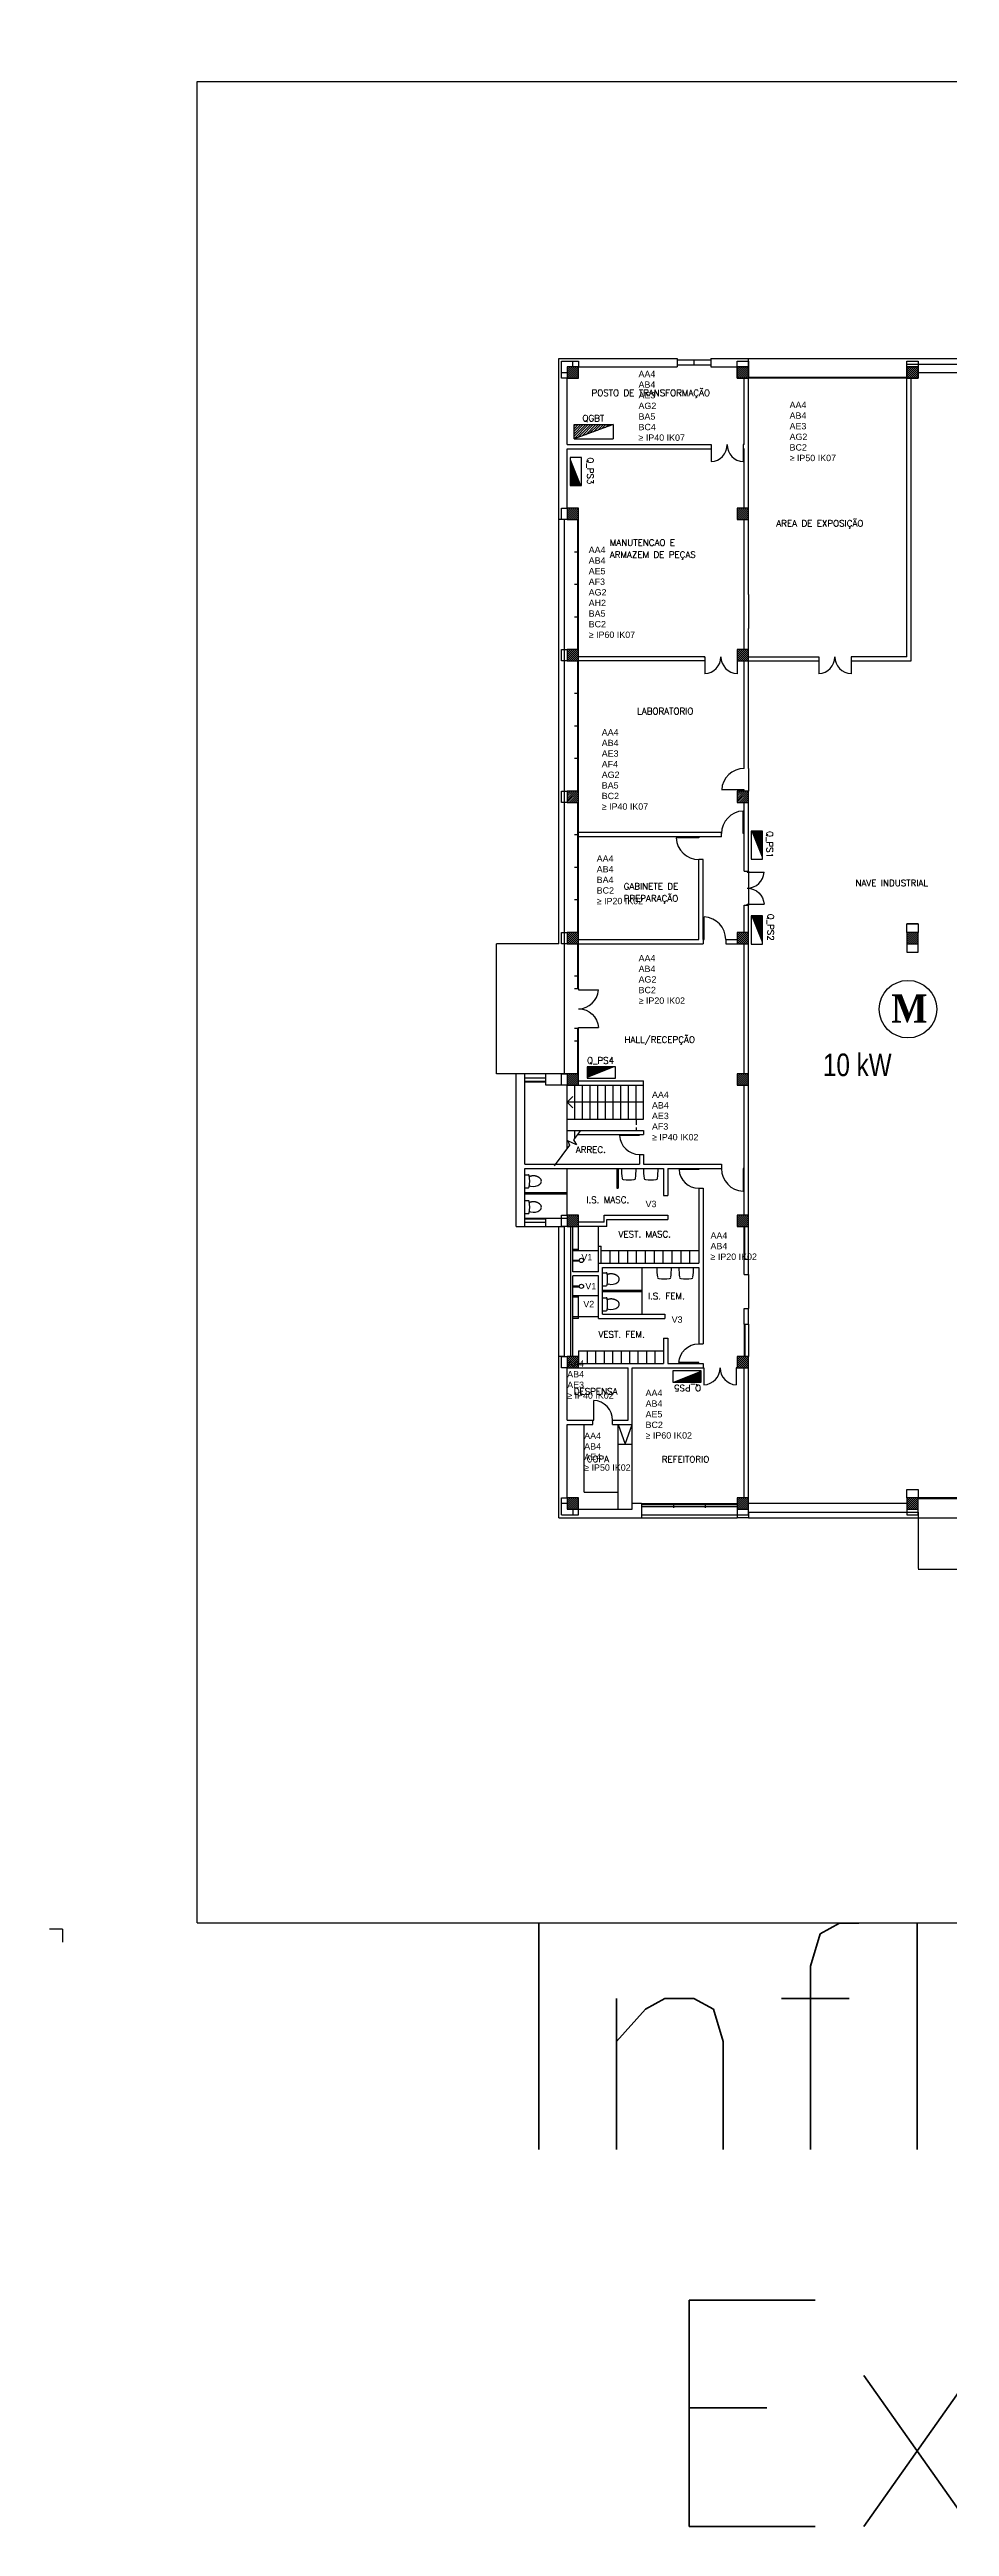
# Model space of a CAD drawing. Extents: x -8 to 729, y -363 to 534.
# Drawn here: x 120.4 to 152.2, y -23.3 to 64.3 of the extents above; entities that cross this region are included whole.
import ezdxf

# ---------------------------------------------------------------- set-up
doc = ezdxf.new("R2010")
doc.units = 0
doc.header["$LTSCALE"] = 0.8
doc.header["$MEASUREMENT"] = 0
doc.linetypes.add('HIDDEN', pattern=[0.375, 0.25, -0.125])
doc.layers.get('0').update_dxf_attribs({"color": 3, "linetype": 'CONTINUOUS'})
for name, color, linetype in [('1', 7, 'CONTINUOUS'), ('Desenho base', 7, 'CONTINUOUS'), ('Quadros', 170, 'CONTINUOUS')]:
    doc.layers.add(name, color=color, linetype=linetype)
doc.styles.add('ROMANS', font='romans', dxfattribs={"width": 0.9})
doc.styles.get("Standard").update_dxf_attribs({"font": 'ROMANS'})
doc.styles.add('TXP', font='txp')

# ---------------------------------------------------------------- blocks, each defined once
blk = doc.blocks.new('PE')
for p, q in [((0, 0), (5, 0)), ((5, 0), (5, 100))]:
    blk.add_line(p, q)
blk.add_arc((0, 0), 100, 0, 87.134)
blk = doc.blocks.new('PD')
for p, q in [((-5, 0), (-5, 100)), ((0, 0), (-5, 0))]:
    blk.add_line(p, q)
blk.add_arc((0, 0), 100, 92.866, 180)
blk = doc.blocks.new('*X10')
at = {"color": 0}
for p, q in [((15.8, 29.801), (16.199, 30.2)), ((15.8, 29.871), (16.129, 30.2)), ((15.8, 29.942), (16.058, 30.2)), ((15.8, 30.013), (15.987, 30.2)), ((15.8, 30.084), (15.916, 30.2)), ((15.8, 30.154), (15.846, 30.2)), ((15.87, 29.8), (16.2, 30.13)), ((15.941, 29.8), (16.2, 30.059)), ((16.011, 29.8), (16.2, 29.989)), ((16.082, 29.8), (16.2, 29.918)), ((16.153, 29.8), (16.2, 29.847))]:
    blk.add_line(p, q, dxfattribs=at)
blk = doc.blocks.new('quadro_electrico')
at = {"layer": '1'}
h = blk.add_hatch(dxfattribs=at)
h.set_pattern_fill('ANSI31', color=256, scale=0.5, style=0)
h.set_pattern_definition([(45, (-10.686716, -50.817083), (-0.044194174, 0.044194174), [])])
h.paths.add_polyline_path([(0, 0.509), (1.384, 0.509), (0, 0)])
for p, q in [((1.384, 0.509), (0, 0)), ((0, 0), (0, 0.509)), ((0, 0.509), (1.384, 0.509)), ((0, 0), (1.384, 0)), ((1.384, 0.509), (1.384, 0))]:
    blk.add_line(p, q, dxfattribs=at)
blk = doc.blocks.new('Folha A3')
at = {"color": 0}
for p, q in [((412, 289), (412, 293)), ((21, 288), (411, 288)), ((21, 1), (21, 288)), ((411, 288), (411, 1)), ((412, 289), (416, 289)), ((0, 0), (-2, 0)), ((0, 0), (0, -2)), ((21, 1), (411, 1)), ((231, 3), (231, 1))]:
    blk.add_line(p, q, dxfattribs=at)
blk = doc.blocks.new('QUAD')
for p, q in [((0, 0), (0, 0.4)), ((0, 0.4), (1, 0.4)), ((1, 0), (0, 0)), ((1, 0.4), (1, 0))]:
    blk.add_line(p, q)
blk.add_solid([(0, 0.4), (1, 0.4), (1, 0), (1, 0.4)])

msp = doc.modelspace()

# ---------------------------------------------------------------- linework, layer by layer
at = {"layer": 'Desenho base', "color": 7}
for p, q in [((138.361, 47.656), (138.361, 53.356)), ((138.361, 53.356), (142.542, 53.356)), ((138.461, 52.656), (138.461, 53.256)), ((138.461, 53.256), (139.061, 53.256)), ((138.461, 52.856), (138.661, 52.856)), ((138.661, 52.656), (138.461, 52.656)), ((138.661, 53.056), (138.661, 52.656)), ((139.061, 53.056), (138.661, 53.056)), ((138.661, 50.306), (138.661, 52.656)), ((138.661, 52.656), (139.061, 52.656)), ((138.861, 53.056), (138.861, 53.256)), ((139.061, 53.256), (139.061, 53.056)), ((139.061, 53.056), (142.542, 53.056)), ((139.061, 52.656), (139.061, 53.056)), ((142.542, 53.356), (142.542, 53.056)), ((143.734, 53.292), (142.542, 53.292)), ((143.734, 53.119), (142.542, 53.119)), ((143.138, 53.292), (143.138, 53.119)), ((143.734, 53.356), (145.061, 53.356)), ((143.734, 53.356), (143.734, 53.056)), ((143.734, 53.056), (144.661, 53.056)), ((145.061, 53.056), (144.661, 53.056)), ((144.661, 53.056), (144.661, 52.656)), ((144.661, 52.656), (145.061, 52.656)), ((144.911, 50.306), (144.911, 52.656)), ((145.061, 53.356), (180.661, 53.356)), ((145.061, 53.056), (145.061, 53.356)), ((145.061, 52.656), (145.061, 53.056)), ((150.661, 52.686), (145.061, 52.686)), ((150.661, 52.656), (145.061, 52.656)), ((145.061, 51.506), (145.061, 52.656)), ((150.661, 53.156), (180.661, 53.156)), ((150.661, 53.056), (150.661, 53.156)), ((151.061, 53.056), (150.661, 53.056)), ((150.661, 53.056), (150.661, 52.656)), ((150.661, 52.656), (151.061, 52.656)), ((150.661, 42.806), (150.661, 52.656)), ((150.811, 42.656), (150.811, 52.656)), ((151.061, 52.656), (151.061, 53.056)), ((151.061, 52.856), (156.661, 52.856)), ((138.661, 50.306), (143.742, 50.306)), ((138.661, 48.056), (138.661, 50.156)), ((138.661, 50.156), (143.742, 50.156)), ((143.742, 50.306), (143.742, 50.156)), ((144.882, 50.306), (144.882, 50.156)), ((144.911, 50.306), (144.882, 50.306)), ((144.911, 50.156), (144.882, 50.156)), ((144.911, 48.056), (144.911, 50.156)), ((145.061, 50.156), (145.061, 50.306)), ((145.061, 48.056), (145.061, 48.956)), ((138.661, 47.656), (138.361, 47.656)), ((138.361, 32.656), (138.361, 47.656)), ((138.561, 32.656), (138.561, 47.656)), ((139.061, 48.056), (138.661, 48.056)), ((138.661, 48.056), (138.661, 47.656)), ((138.661, 47.656), (139.061, 47.656)), ((139.031, 43.056), (139.031, 47.656)), ((139.061, 47.656), (139.061, 48.056)), ((139.061, 43.056), (139.061, 47.656)), ((145.061, 48.056), (144.661, 48.056)), ((144.661, 48.056), (144.661, 47.656)), ((144.661, 47.656), (145.061, 47.656)), ((144.911, 43.056), (144.911, 47.656)), ((145.061, 47.656), (145.061, 48.056)), ((145.061, 45.006), (145.061, 47.656)), ((139.061, 46.506), (138.912, 46.506)), ((139.061, 45.356), (138.912, 45.356)), ((145.061, 45.006), (145.061, 43.806)), ((139.061, 44.206), (138.912, 44.206)), ((144.911, 43.056), (144.911, 43.806)), ((145.061, 43.056), (145.061, 43.806)), ((139.061, 43.056), (138.661, 43.056)), ((138.661, 43.056), (138.661, 42.656)), ((139.061, 42.656), (139.061, 43.056)), ((145.061, 43.056), (144.661, 43.056)), ((144.661, 43.056), (144.661, 42.656)), ((145.061, 42.656), (145.061, 43.056)), ((138.661, 42.656), (139.061, 42.656)), ((139.031, 38.056), (139.031, 42.656)), ((139.061, 38.056), (139.061, 42.656)), ((143.522, 42.806), (143.522, 42.656)), ((144.661, 42.806), (144.662, 42.656)), ((144.661, 42.656), (145.061, 42.656)), ((144.911, 38.856), (144.911, 42.656)), ((145.061, 42.806), (147.517, 42.807)), ((145.061, 38.856), (145.061, 42.656)), ((145.061, 42.656), (147.547, 42.656)), ((147.547, 42.807), (147.547, 42.208)), ((148.687, 42.656), (150.811, 42.656)), ((150.661, 42.806), (148.717, 42.807)), ((139.061, 41.506), (138.912, 41.506)), ((139.061, 40.356), (138.912, 40.356)), ((139.061, 39.206), (138.912, 39.206)), ((145.061, 38.856), (145.061, 38.056)), ((139.061, 38.056), (138.661, 38.056)), ((138.661, 38.056), (138.661, 37.656)), ((139.061, 37.656), (139.061, 38.056)), ((145.061, 38.056), (144.661, 38.056)), ((144.661, 38.056), (144.661, 37.656)), ((145.061, 37.656), (145.061, 38.056)), ((138.661, 37.656), (139.061, 37.656)), ((139.031, 33.056), (139.031, 37.656)), ((139.061, 33.056), (139.061, 37.656)), ((144.661, 37.656), (145.061, 37.656)), ((144.911, 36.436), (144.911, 37.656)), ((145.061, 35.221), (145.061, 37.656)), ((139.061, 36.506), (138.912, 36.506)), ((144.111, 36.436), (144.111, 36.586)), ((144.911, 35.221), (144.911, 36.436)), ((139.061, 35.356), (138.912, 35.356)), ((144.911, 35.221), (145.061, 35.221)), ((145.061, 35.221), (145.061, 34.021)), ((139.061, 34.206), (138.912, 34.206)), ((144.911, 34.021), (145.061, 34.021)), ((144.911, 33.056), (144.911, 34.021)), ((145.061, 33.056), (145.061, 34.021)), ((151.061, 33.356), (150.661, 33.356)), ((150.661, 33.356), (150.661, 33.356)), ((136.161, 28.056), (136.161, 32.656)), ((138.361, 32.656), (136.161, 32.656)), ((138.661, 32.656), (138.561, 32.656)), ((138.561, 28.056), (138.561, 32.656)), ((139.061, 33.056), (138.661, 33.056)), ((138.661, 33.056), (138.661, 32.656)), ((138.661, 32.656), (139.061, 32.656)), ((139.031, 31.056), (139.031, 32.656)), ((139.061, 32.656), (139.061, 33.056)), ((139.061, 32.806), (143.311, 32.806)), ((139.061, 31.056), (139.061, 32.656)), ((139.061, 32.656), (143.461, 32.656)), ((143.461, 32.806), (143.461, 32.656)), ((144.261, 32.806), (144.661, 32.806)), ((144.261, 32.806), (144.261, 32.656)), ((144.261, 32.656), (144.661, 32.656)), ((145.061, 33.056), (144.661, 33.056)), ((144.661, 33.056), (144.661, 32.656)), ((144.661, 32.656), (145.061, 32.656)), ((144.911, 28.056), (144.911, 32.656)), ((145.061, 32.656), (145.061, 33.056)), ((145.061, 28.056), (145.061, 32.656)), ((151.061, 33.056), (150.661, 33.056)), ((150.661, 33.056), (150.661, 32.656)), ((150.661, 32.656), (151.061, 32.656)), ((151.061, 32.656), (151.061, 33.056)), ((139.061, 31.506), (138.912, 31.506)), ((139.061, 31.056), (138.912, 31.056)), ((139.061, 29.656), (138.912, 29.656)), ((139.061, 29.206), (138.912, 29.206)), ((139.031, 28.056), (139.031, 29.656)), ((139.061, 28.056), (139.061, 29.656)), ((136.861, 28.056), (136.161, 28.056)), ((137.161, 28.056), (136.861, 28.056)), ((136.861, 22.656), (136.861, 28.056)), ((137.911, 28.056), (137.161, 28.056)), ((137.161, 24.856), (137.161, 28.056)), ((137.911, 27.656), (137.911, 28.056)), ((138.661, 28.056), (137.911, 28.056)), ((139.061, 28.056), (138.661, 28.056)), ((138.661, 28.056), (138.661, 27.656)), ((139.061, 27.656), (139.061, 28.056)), ((145.061, 28.056), (144.661, 28.056)), ((144.661, 28.056), (144.661, 27.656)), ((145.061, 27.656), (145.061, 28.056)), ((137.911, 27.906), (137.161, 27.906)), ((137.911, 27.786), (137.161, 27.786)), ((137.911, 27.756), (137.161, 27.756)), ((138.661, 27.656), (137.911, 27.656)), ((138.661, 26.456), (138.661, 27.656)), ((138.661, 27.656), (139.061, 27.656)), ((138.661, 27.056), (138.861, 27.256)), ((138.931, 26.456), (138.931, 27.656)), ((139.061, 27.806), (141.361, 27.806)), ((139.061, 27.656), (141.361, 27.656)), ((139.201, 26.456), (139.201, 27.656)), ((139.471, 26.456), (139.471, 27.656)), ((139.741, 26.456), (139.741, 27.656)), ((140.011, 26.456), (140.011, 27.656)), ((140.281, 26.456), (140.281, 27.656)), ((140.551, 26.456), (140.551, 27.656)), ((140.821, 26.456), (140.821, 27.656)), ((141.091, 26.456), (141.091, 27.656)), ((141.361, 27.656), (141.361, 27.806)), ((141.361, 26.456), (141.361, 27.656)), ((144.661, 27.656), (145.061, 27.656)), ((144.911, 23.056), (144.911, 27.656)), ((145.061, 23.056), (145.061, 27.656)), ((138.661, 27.056), (138.861, 26.856)), ((141.361, 27.056), (138.661, 27.056)), ((138.661, 26.056), (138.661, 26.456)), ((138.661, 26.456), (141.361, 26.456)), ((138.74, 25.532), (138.201, 24.806)), ((138.661, 26.056), (139.13, 26.056)), ((138.683, 25.687), (138.74, 25.532)), ((138.986, 25.539), (138.683, 25.687)), ((139.13, 26.056), (138.877, 25.716)), ((138.877, 25.716), (138.986, 25.539)), ((139.018, 25.906), (141.361, 25.906)), ((139.13, 26.056), (141.361, 26.056)), ((141.361, 26.056), (141.361, 25.906)), ((137.161, 24.856), (141.211, 24.856)), ((137.161, 22.656), (137.161, 24.706)), ((137.161, 24.706), (142.061, 24.706)), ((138.661, 23.056), (138.661, 24.706)), ((140.411, 24.706), (140.411, 24.006)), ((140.461, 24.706), (140.461, 24.006)), ((141.211, 25.206), (141.361, 25.206)), ((141.211, 25.206), (141.211, 24.856)), ((141.361, 25.206), (141.361, 24.856)), ((141.361, 24.856), (144.111, 24.856)), ((142.061, 24.706), (142.061, 23.756)), ((142.211, 24.706), (144.111, 24.706)), ((142.211, 24.706), (142.211, 23.756)), ((144.111, 24.856), (144.111, 24.706)), ((137.161, 23.856), (138.661, 23.856)), ((137.161, 23.806), (138.661, 23.806)), ((140.411, 24.006), (140.461, 24.006)), ((142.061, 23.756), (142.211, 23.756)), ((143.311, 24.006), (143.461, 24.006)), ((143.311, 24.006), (143.311, 21.356)), ((143.461, 24.006), (143.461, 18.506)), ((137.161, 22.956), (137.911, 22.956)), ((137.161, 22.926), (137.911, 22.926)), ((137.161, 22.806), (137.911, 22.806)), ((137.911, 22.956), (138.661, 22.956)), ((137.911, 22.656), (137.911, 22.956)), ((139.061, 23.056), (138.661, 23.056)), ((138.661, 23.056), (138.661, 22.656)), ((139.061, 22.656), (139.061, 23.056)), ((139.961, 22.806), (139.061, 22.806)), ((139.961, 23.056), (142.211, 23.056)), ((139.961, 22.806), (139.961, 23.056)), ((140.061, 22.656), (140.061, 22.906)), ((140.061, 22.906), (142.211, 22.906)), ((142.211, 23.056), (142.211, 22.906)), ((145.061, 23.056), (144.661, 23.056)), ((144.661, 23.056), (144.661, 22.656)), ((145.061, 22.656), (145.061, 23.056)), ((136.861, 22.656), (137.161, 22.656)), ((137.161, 22.656), (137.911, 22.656)), ((137.911, 22.656), (138.561, 22.656)), ((138.361, 18.056), (138.361, 22.656)), ((138.561, 18.056), (138.561, 22.656)), ((138.661, 22.656), (139.061, 22.656)), ((138.792, 18.056), (138.792, 22.656)), ((138.861, 21.056), (138.861, 22.656)), ((139.061, 21.806), (139.061, 22.656)), ((140.061, 22.656), (139.061, 22.656)), ((139.761, 21.956), (139.761, 22.656)), ((139.761, 21.956), (139.861, 21.956)), ((139.761, 21.356), (139.761, 21.956)), ((139.861, 21.356), (139.861, 21.956)), ((144.661, 22.656), (145.061, 22.656)), ((144.911, 21.506), (144.911, 22.656)), ((144.941, 21.506), (144.941, 22.656)), ((145.061, 21.506), (145.061, 22.656)), ((138.861, 21.856), (139.061, 21.856)), ((138.861, 21.806), (139.061, 21.806)), ((138.861, 21.471), (139.088, 21.471)), ((138.861, 21.441), (139.088, 21.441)), ((139.761, 21.056), (138.861, 21.056)), ((139.061, 21.806), (139.761, 21.806)), ((139.761, 21.056), (139.761, 21.356)), ((139.761, 21.356), (143.311, 21.356)), ((139.861, 21.806), (143.311, 21.806)), ((139.911, 19.556), (139.911, 21.206)), ((139.911, 21.206), (143.311, 21.206)), ((140.174, 21.356), (140.174, 21.806)), ((140.488, 21.356), (140.488, 21.806)), ((140.801, 21.356), (140.801, 21.806)), ((141.114, 21.356), (141.114, 21.806)), ((141.311, 19.556), (141.311, 21.206)), ((141.428, 21.356), (141.428, 21.806)), ((141.741, 21.356), (141.741, 21.806)), ((142.054, 21.356), (142.054, 21.806)), ((142.368, 21.356), (142.368, 21.806)), ((142.681, 21.356), (142.681, 21.806)), ((142.994, 21.356), (142.994, 21.806)), ((143.311, 21.206), (143.311, 18.506)), ((144.911, 20.956), (144.911, 21.506)), ((144.911, 21.506), (145.061, 21.506)), ((145.061, 20.956), (145.061, 21.506)), ((139.761, 20.906), (138.861, 20.906)), ((138.861, 18.056), (138.861, 20.906)), ((138.861, 20.556), (139.088, 20.556)), ((138.861, 20.526), (139.088, 20.526)), ((139.761, 20.206), (138.861, 20.206)), ((139.061, 20.156), (138.861, 20.156)), ((139.061, 19.406), (139.061, 20.206)), ((139.761, 19.406), (139.761, 20.906)), ((139.911, 20.406), (141.311, 20.406)), ((139.911, 20.356), (141.311, 20.356)), ((144.911, 20.956), (145.061, 20.956)), ((145.061, 20.956), (145.061, 19.756)), ((139.761, 19.456), (138.861, 19.456)), ((139.061, 19.406), (138.861, 19.406)), ((139.761, 19.406), (142.111, 19.406)), ((139.911, 19.556), (142.111, 19.556)), ((142.111, 19.556), (142.111, 19.406)), ((144.911, 19.756), (145.061, 19.756)), ((144.911, 19.206), (144.911, 19.756)), ((145.061, 19.206), (145.061, 19.756)), ((142.061, 18.706), (142.061, 17.806)), ((142.061, 18.706), (142.211, 18.706)), ((142.211, 18.706), (142.211, 17.806)), ((143.311, 18.506), (143.461, 18.506)), ((144.911, 19.206), (145.061, 19.206)), ((144.911, 19.206), (144.911, 18.056)), ((144.941, 19.206), (144.941, 18.056)), ((145.061, 19.206), (145.061, 18.056)), ((138.561, 18.056), (138.361, 18.056)), ((138.361, 12.356), (138.361, 18.056)), ((139.061, 18.056), (138.661, 18.056)), ((138.661, 18.056), (138.661, 17.656)), ((138.661, 15.806), (138.661, 17.656)), ((138.661, 17.656), (139.061, 17.656)), ((139.061, 18.256), (139.061, 17.806)), ((139.061, 18.256), (142.061, 18.256)), ((139.061, 17.656), (139.061, 18.056)), ((139.061, 17.806), (142.061, 17.806)), ((139.061, 17.656), (140.811, 17.656)), ((139.361, 18.256), (139.361, 17.806)), ((139.661, 18.256), (139.661, 17.806)), ((139.961, 18.256), (139.961, 17.806)), ((140.261, 18.256), (140.261, 17.806)), ((140.561, 18.256), (140.561, 17.806)), ((140.811, 15.806), (140.811, 17.656)), ((140.861, 18.256), (140.861, 17.806)), ((140.961, 17.656), (143.461, 17.656)), ((140.961, 15.656), (140.961, 17.656)), ((141.161, 18.256), (141.161, 17.806)), ((141.461, 18.256), (141.461, 17.806)), ((141.761, 18.256), (141.761, 17.806)), ((142.211, 17.806), (143.461, 17.806)), ((143.461, 17.806), (143.461, 17.656)), ((145.061, 18.056), (144.661, 18.056)), ((144.661, 18.056), (144.661, 17.656)), ((144.661, 17.656), (145.061, 17.656)), ((144.911, 13.056), (144.911, 17.656)), ((145.061, 17.656), (145.061, 18.056)), ((145.061, 13.056), (145.061, 17.656)), ((138.661, 15.806), (139.561, 15.806)), ((139.561, 15.656), (139.561, 15.806)), ((140.261, 15.806), (140.811, 15.806)), ((140.261, 15.656), (140.261, 15.806)), ((138.661, 15.656), (139.561, 15.656)), ((138.661, 13.056), (138.661, 15.656)), ((139.261, 13.256), (139.261, 15.656)), ((140.261, 15.656), (140.961, 15.656)), ((140.461, 15.656), (140.711, 14.956)), ((140.461, 12.656), (140.461, 15.656)), ((140.461, 14.956), (140.961, 14.956)), ((140.711, 14.956), (140.961, 15.656)), ((140.961, 12.856), (140.961, 15.656)), ((139.261, 13.256), (140.461, 13.256)), ((138.361, 12.356), (141.286, 12.356)), ((138.461, 13.056), (138.661, 13.056)), ((138.461, 12.456), (138.461, 13.056)), ((138.661, 12.856), (138.461, 12.856)), ((138.461, 12.456), (139.061, 12.456)), ((139.061, 13.056), (138.661, 13.056)), ((138.661, 13.056), (138.661, 12.656)), ((138.661, 12.656), (139.061, 12.656)), ((138.861, 12.656), (138.861, 12.456)), ((139.061, 12.656), (139.061, 13.056)), ((139.061, 12.656), (140.961, 12.656)), ((139.061, 12.456), (139.061, 12.656)), ((141.286, 12.856), (140.961, 12.856)), ((140.961, 12.656), (140.961, 12.856)), ((141.286, 12.856), (144.661, 12.856)), ((141.286, 12.856), (141.286, 12.356)), ((141.286, 12.826), (144.661, 12.826)), ((141.286, 12.756), (144.661, 12.756)), ((141.286, 12.456), (144.661, 12.456)), ((141.286, 12.356), (144.661, 12.356)), ((142.411, 12.856), (142.411, 12.706)), ((143.536, 12.856), (143.536, 12.706)), ((145.061, 13.056), (144.661, 13.056)), ((144.661, 13.056), (144.661, 12.656)), ((144.661, 12.656), (144.661, 12.356)), ((144.661, 12.656), (145.061, 12.656)), ((145.061, 12.356), (144.661, 12.356)), ((145.061, 12.656), (145.061, 13.056)), ((150.661, 12.856), (145.061, 12.856)), ((145.061, 12.556), (145.061, 12.356)), ((145.061, 12.556), (151.061, 12.556)), ((145.061, 12.356), (180.661, 12.356)), ((151.061, 13.056), (150.661, 13.056)), ((150.661, 13.056), (150.661, 12.656)), ((150.661, 12.656), (151.061, 12.656)), ((156.661, 13.056), (151.061, 13.056)), ((151.061, 12.656), (151.061, 13.056)), ((156.661, 13.026), (151.061, 13.026)), ((151.061, 12.556), (151.061, 12.656)), ((151.061, 12.556), (151.061, 10.556)), ((156.661, 10.526), (151.061, 10.526))]:
    msp.add_line(p, q, dxfattribs=at)
at = {"layer": 'Desenho base', "color": 7, "linetype": 'Continuous'}
for p, q in [((145.061, 50.306), (145.061, 51.506)), ((145.061, 48.956), (145.061, 50.156)), ((143.522, 42.806), (139.061, 42.806)), ((143.522, 42.656), (139.061, 42.656)), ((144.111, 36.586), (139.061, 36.586)), ((143.311, 36.436), (139.061, 36.436)), ((144.111, 36.436), (143.311, 36.436)), ((143.461, 35.636), (143.311, 35.636)), ((143.311, 32.806), (143.311, 35.636)), ((143.461, 32.806), (143.461, 35.636)), ((138.661, 25.425), (138.661, 26.056)), ((138.931, 25.788), (138.931, 26.056)), ((137.161, 24.489), (137.289, 24.489)), ((137.161, 24.029), (137.289, 24.029)), ((137.33, 24.421), (137.325, 24.419)), ((137.326, 24.099), (137.365, 24.087)), ((137.341, 24.425), (137.33, 24.421)), ((137.352, 24.429), (137.341, 24.425)), ((137.363, 24.432), (137.352, 24.429)), ((137.375, 24.435), (137.363, 24.432)), ((137.386, 24.438), (137.375, 24.435)), ((137.398, 24.44), (137.386, 24.438)), ((137.41, 24.442), (137.398, 24.44)), ((137.422, 24.444), (137.41, 24.442)), ((137.433, 24.445), (137.422, 24.444)), ((137.445, 24.446), (137.433, 24.445)), ((137.457, 24.447), (137.445, 24.446)), ((137.469, 24.447), (137.457, 24.447)), ((137.481, 24.447), (137.469, 24.447)), ((137.493, 24.446), (137.481, 24.447)), ((137.505, 24.445), (137.493, 24.446)), ((137.516, 24.443), (137.505, 24.445)), ((137.528, 24.442), (137.516, 24.443)), ((137.54, 24.439), (137.528, 24.442)), ((137.551, 24.437), (137.54, 24.439)), ((137.563, 24.434), (137.551, 24.437)), ((137.574, 24.431), (137.563, 24.434)), ((137.586, 24.427), (137.574, 24.431)), ((137.597, 24.423), (137.586, 24.427)), ((137.608, 24.418), (137.597, 24.423)), ((137.619, 24.414), (137.608, 24.418)), ((137.63, 24.409), (137.619, 24.414)), ((137.64, 24.403), (137.63, 24.409)), ((137.651, 24.397), (137.64, 24.403)), ((137.661, 24.391), (137.651, 24.397)), ((137.671, 24.385), (137.661, 24.391)), ((137.681, 24.378), (137.671, 24.385)), ((137.69, 24.371), (137.681, 24.378)), ((137.699, 24.363), (137.69, 24.371)), ((137.161, 23.572), (137.289, 23.572)), ((137.161, 23.112), (137.289, 23.112)), ((137.33, 23.504), (137.325, 23.502)), ((137.326, 23.183), (137.365, 23.171)), ((137.341, 23.508), (137.33, 23.504)), ((137.352, 23.512), (137.341, 23.508)), ((137.363, 23.516), (137.352, 23.512)), ((137.375, 23.519), (137.363, 23.516)), ((137.386, 23.521), (137.375, 23.519)), ((137.398, 23.524), (137.386, 23.521)), ((137.41, 23.526), (137.398, 23.524)), ((137.422, 23.527), (137.41, 23.526)), ((137.433, 23.529), (137.422, 23.527)), ((137.445, 23.53), (137.433, 23.529)), ((137.457, 23.53), (137.445, 23.53)), ((137.469, 23.53), (137.457, 23.53)), ((137.481, 23.53), (137.469, 23.53)), ((137.493, 23.529), (137.481, 23.53)), ((137.505, 23.528), (137.493, 23.529)), ((137.516, 23.527), (137.505, 23.528)), ((137.528, 23.525), (137.516, 23.527)), ((137.54, 23.523), (137.528, 23.525)), ((137.551, 23.52), (137.54, 23.523)), ((137.563, 23.517), (137.551, 23.52)), ((137.574, 23.514), (137.563, 23.517)), ((137.586, 23.51), (137.574, 23.514)), ((137.597, 23.506), (137.586, 23.51)), ((137.608, 23.502), (137.597, 23.506)), ((137.619, 23.497), (137.608, 23.502)), ((137.63, 23.492), (137.619, 23.497)), ((137.64, 23.486), (137.63, 23.492)), ((137.651, 23.481), (137.64, 23.486)), ((137.661, 23.475), (137.651, 23.481)), ((137.671, 23.468), (137.661, 23.475)), ((137.681, 23.461), (137.671, 23.468)), ((137.69, 23.454), (137.681, 23.461)), ((137.699, 23.447), (137.69, 23.454)), ((139.911, 21.023), (140.039, 21.023)), ((139.911, 20.563), (140.039, 20.563)), ((140.08, 20.955), (140.075, 20.953)), ((140.076, 20.634), (140.115, 20.622)), ((140.091, 20.959), (140.08, 20.955)), ((140.102, 20.963), (140.091, 20.959)), ((140.113, 20.966), (140.102, 20.963)), ((140.125, 20.97), (140.113, 20.966)), ((140.136, 20.972), (140.125, 20.97)), ((140.148, 20.975), (140.136, 20.972)), ((140.16, 20.977), (140.148, 20.975)), ((140.172, 20.978), (140.16, 20.977)), ((140.183, 20.98), (140.172, 20.978)), ((140.195, 20.981), (140.183, 20.98)), ((140.207, 20.981), (140.195, 20.981)), ((140.219, 20.981), (140.207, 20.981)), ((140.231, 20.981), (140.219, 20.981)), ((140.243, 20.98), (140.231, 20.981)), ((140.255, 20.979), (140.243, 20.98)), ((140.266, 20.978), (140.255, 20.979)), ((140.278, 20.976), (140.266, 20.978)), ((140.29, 20.974), (140.278, 20.976)), ((140.301, 20.971), (140.29, 20.974)), ((140.313, 20.968), (140.301, 20.971)), ((140.324, 20.965), (140.313, 20.968)), ((140.336, 20.961), (140.324, 20.965)), ((140.347, 20.957), (140.336, 20.961)), ((140.358, 20.953), (140.347, 20.957)), ((140.369, 20.948), (140.358, 20.953)), ((140.38, 20.943), (140.369, 20.948)), ((140.39, 20.937), (140.38, 20.943)), ((140.401, 20.932), (140.39, 20.937)), ((140.411, 20.925), (140.401, 20.932)), ((140.421, 20.919), (140.411, 20.925)), ((140.431, 20.912), (140.421, 20.919)), ((140.44, 20.905), (140.431, 20.912)), ((140.449, 20.898), (140.44, 20.905)), ((139.911, 20.135), (140.039, 20.135)), ((139.911, 19.675), (140.039, 19.675)), ((140.08, 20.067), (140.075, 20.065)), ((140.076, 19.746), (140.115, 19.734)), ((140.091, 20.071), (140.08, 20.067)), ((140.102, 20.075), (140.091, 20.071)), ((140.113, 20.078), (140.102, 20.075)), ((140.125, 20.082), (140.113, 20.078)), ((140.136, 20.084), (140.125, 20.082)), ((140.148, 20.087), (140.136, 20.084)), ((140.16, 20.089), (140.148, 20.087)), ((140.172, 20.09), (140.16, 20.089)), ((140.183, 20.092), (140.172, 20.09)), ((140.195, 20.093), (140.183, 20.092)), ((140.207, 20.093), (140.195, 20.093)), ((140.219, 20.093), (140.207, 20.093)), ((140.231, 20.093), (140.219, 20.093)), ((140.243, 20.092), (140.231, 20.093)), ((140.255, 20.091), (140.243, 20.092)), ((140.266, 20.09), (140.255, 20.091)), ((140.278, 20.088), (140.266, 20.09)), ((140.29, 20.086), (140.278, 20.088)), ((140.301, 20.083), (140.29, 20.086)), ((140.313, 20.08), (140.301, 20.083)), ((140.324, 20.077), (140.313, 20.08)), ((140.336, 20.073), (140.324, 20.077)), ((140.347, 20.069), (140.336, 20.073)), ((140.358, 20.065), (140.347, 20.069)), ((140.369, 20.06), (140.358, 20.065)), ((140.38, 20.055), (140.369, 20.06)), ((140.39, 20.049), (140.38, 20.055)), ((140.401, 20.044), (140.39, 20.049)), ((140.411, 20.037), (140.401, 20.044)), ((140.421, 20.031), (140.411, 20.037)), ((140.431, 20.024), (140.421, 20.031)), ((140.44, 20.017), (140.431, 20.024)), ((140.449, 20.01), (140.44, 20.017))]:
    msp.add_line(p, q, dxfattribs=at)
at = {"layer": 'Desenho base', "color": 7, "linetype": 'HIDDEN'}
msp.add_line((141.091, 26.456), (141.091, 26.056), dxfattribs=at)
at = {"layer": 'Desenho base', "color": 7}
for points in [[(138.661, 52.656), (139.061, 52.656), (139.061, 53.056), (138.661, 53.056)], [(144.661, 53.056), (145.061, 53.056), (145.061, 52.656), (144.661, 52.656)], [(150.661, 53.056), (151.061, 53.056), (151.061, 52.656), (150.661, 52.656)], [(138.661, 47.656), (139.061, 47.656), (139.061, 48.056), (138.661, 48.056)], [(144.661, 47.656), (145.061, 47.656), (145.061, 48.056), (144.661, 48.056)], [(138.661, 42.656), (139.061, 42.656), (139.061, 43.056), (138.661, 43.056)], [(144.661, 42.656), (145.061, 42.656), (145.061, 43.056), (144.661, 43.056)], [(138.661, 37.656), (139.061, 37.656), (139.061, 38.056), (138.661, 38.056)], [(144.661, 37.656), (145.061, 37.656), (145.061, 38.056), (144.661, 38.056)], [(138.661, 32.656), (139.061, 32.656), (139.061, 33.056), (138.661, 33.056)], [(144.661, 32.656), (145.061, 32.656), (145.061, 33.056), (144.661, 33.056)], [(150.661, 32.656), (151.061, 32.656), (151.061, 33.056), (150.661, 33.056)], [(138.661, 27.656), (139.061, 27.656), (139.061, 28.056), (138.661, 28.056)], [(144.661, 27.656), (145.061, 27.656), (145.061, 28.056), (144.661, 28.056)], [(138.661, 22.656), (139.061, 22.656), (139.061, 23.056), (138.661, 23.056)], [(144.661, 22.656), (145.061, 22.656), (145.061, 23.056), (144.661, 23.056)], [(138.661, 17.656), (139.061, 17.656), (139.061, 18.056), (138.661, 18.056)], [(144.661, 17.656), (145.061, 17.656), (145.061, 18.056), (144.661, 18.056)], [(138.661, 12.656), (139.061, 12.656), (139.061, 13.056), (138.661, 13.056)], [(144.661, 12.656), (145.061, 12.656), (145.061, 13.056), (144.661, 13.056)], [(150.661, 12.656), (151.061, 12.656), (151.061, 13.056), (150.661, 13.056)]]:
    msp.add_lwpolyline(points, close=True, dxfattribs=at)
for points in [[(144.661, 53.056), (144.661, 53.256), (145.061, 53.256), (145.061, 53.056)], [(150.661, 53.056), (150.661, 53.256), (151.061, 53.256), (151.061, 53.056)], [(138.661, 47.656), (138.461, 47.656), (138.461, 48.056), (138.661, 48.056)], [(138.661, 42.656), (138.461, 42.656), (138.461, 43.056), (138.661, 43.056)], [(138.661, 37.656), (138.461, 37.656), (138.461, 38.056), (138.661, 38.056)], [(150.661, 33.056), (150.661, 33.356), (151.061, 33.356), (151.061, 33.056)], [(138.661, 32.656), (138.461, 32.656), (138.461, 33.056), (138.661, 33.056)], [(150.661, 32.656), (150.661, 32.356), (151.061, 32.356), (151.061, 32.656)], [(138.661, 27.656), (138.461, 27.656), (138.461, 28.056), (138.661, 28.056)], [(138.661, 22.656), (138.461, 22.656), (138.461, 23.056), (138.661, 23.056)], [(138.661, 17.656), (138.461, 17.656), (138.461, 18.056), (138.661, 18.056)], [(150.661, 13.056), (150.661, 13.356), (151.061, 13.356), (151.061, 13.056)], [(144.661, 12.656), (144.661, 12.456), (145.061, 12.456), (145.061, 12.656)], [(150.661, 12.656), (150.661, 12.456), (151.061, 12.456), (151.061, 12.656)]]:
    msp.add_lwpolyline(points, dxfattribs=at)
for centre, radius in [((150.696, 30.342), 1.017), ((139.161, 21.456), 0.075), ((139.161, 20.541), 0.075)]:
    msp.add_circle(centre, radius, dxfattribs=at)
at = {"layer": 'Desenho base', "color": 7, "linetype": 'Continuous'}
for centre, radius, start, end in [((142.975, 24.706), 2.4, 180, 188.3281), ((138.695, 24.706), 2.4, 351.6718, 0), ((143.754, 24.706), 2.4, 180, 188.3281), ((139.474, 24.706), 2.4, 351.6718, 0), ((137.289, 24.459), 0.03, 9.8919, 90), ((137.289, 24.059), 0.03, 270, 350.207), ((136.136, 24.258), 1.2, 350.2069, 9.8919), ((137.467, 24.441), 0.368, 253.7367, 309.0617), ((137.614, 24.26), 0.134, 309.06174, 50.66729), ((140.648, 24.365), 0.048, 188.3282, 263.0723), ((140.835, 25.906), 1.6, 263.0723, 276.9277), ((141.022, 24.365), 0.048, 276.9277, 351.6718), ((141.427, 24.365), 0.048, 188.3282, 263.0723), ((141.614, 25.906), 1.6, 263.0723, 276.9277), ((141.801, 24.365), 0.048, 276.9277, 351.6718), ((137.289, 23.542), 0.03, 9.8919, 90), ((137.289, 23.142), 0.03, 270, 350.207), ((136.136, 23.341), 1.2, 350.2069, 9.8919), ((137.467, 23.525), 0.368, 253.7367, 309.0617), ((137.614, 23.343), 0.134, 309.06174, 50.66729), ((144.225, 21.206), 2.4, 180, 188.3281), ((139.945, 21.206), 2.4, 351.6718, 0), ((145.004, 21.206), 2.4, 180, 188.3281), ((140.724, 21.206), 2.4, 351.6718, 0), ((140.039, 20.993), 0.03, 9.8919, 90), ((140.039, 20.593), 0.03, 270, 350.207), ((138.886, 20.792), 1.2, 350.2069, 9.8919), ((140.217, 20.976), 0.368, 253.7367, 309.0617), ((140.364, 20.794), 0.134, 309.06174, 50.66729), ((141.898, 20.865), 0.048, 188.3282, 263.0723), ((142.085, 22.406), 1.6, 263.0723, 276.9277), ((142.272, 20.865), 0.048, 276.9277, 351.6718), ((142.677, 20.865), 0.048, 188.3282, 263.0723), ((142.864, 22.406), 1.6, 263.0723, 276.9277), ((143.051, 20.865), 0.048, 276.9277, 351.6718), ((140.039, 20.105), 0.03, 9.8919, 90), ((140.039, 19.705), 0.03, 270, 350.207), ((138.886, 19.904), 1.2, 350.2069, 9.8919), ((140.217, 20.088), 0.368, 253.7367, 309.0617), ((140.364, 19.906), 0.134, 309.06174, 50.66729)]:
    msp.add_arc(centre, radius, start, end, dxfattribs=at)

# ---------------------------------------------------------------- block references
at = {"layer": '1', "xscale": 0.2268822454281782, "yscale": 0.2268822454281782, "zscale": 0.2268822454281782}
msp.add_blockref('Folha A3', (120.828, -2.197), dxfattribs=at)
at = {"layer": 'Desenho base', "color": 7}
for name, p in [('*X10', (122.861, 22.856)), ('*X10', (128.861, 22.856)), ('*X10', (134.861, 22.856)), ('quadro_electrico', (138.905, 50.507)), ('*X10', (122.861, 17.856)), ('*X10', (128.861, 17.856)), ('*X10', (122.861, 12.856)), ('*X10', (128.861, 12.856)), ('*X10', (122.861, 7.856)), ('*X10', (128.861, 7.856)), ('*X10', (122.861, 2.856)), ('*X10', (128.861, 2.856)), ('*X10', (134.861, 2.856)), ('*X10', (122.861, -2.144)), ('*X10', (128.861, -2.144)), ('*X10', (122.861, -7.144)), ('*X10', (128.861, -7.144)), ('*X10', (122.861, -12.144)), ('*X10', (128.861, -12.144)), ('*X10', (122.861, -17.144)), ('*X10', (128.861, -17.144)), ('*X10', (134.861, -17.144))]:
    msp.add_blockref(name, p, dxfattribs=at)
for name, p, xscale, yscale, zscale, rotation in [('PD', (143.712, 50.306), 0.006000000000000227, 0.006000000000000227, 0.006000000000000227, 180), ('PE', (144.912, 50.306), 0.006000000000000227, 0.006000000000000227, 0.006000000000000227, 180), ('PD', (143.492, 42.807), 0.006000000000000227, 0.006000000000000227, 0.006000000000000227, 180), ('PE', (144.692, 42.807), 0.006000000000000227, 0.006000000000000227, 0.006000000000000227, 180), ('PD', (147.517, 42.807), 0.006000000000000227, 0.006000000000000227, 0.006000000000000227, 180), ('PE', (148.717, 42.807), 0.006000000000000227, 0.006000000000000227, 0.006000000000000227, 180), ('PE', (144.916, 38.056), 0.008, 0.008, 0.008, 90), ('PD', (143.308, 36.436), 0.008, 0.008, 0.008, 89.99999999999999), ('PE', (145.016, 35.221), 0.006, 0.006, 0.006, 270), ('PE', (145.016, 34.021), -0.006, 0.006, 0.006, 270), ('PE', (139.061, 31.056), 0.006999999999999999, 0.006999999999999999, 0.006999999999999999, 270), ('PE', (139.061, 29.656), -0.006999999999999999, 0.006999999999999999, 0.006999999999999999, 270), ('PD', (141.208, 25.906), 0.006999999999999999, 0.006999999999999999, 0.006999999999999999, 90), ('PD', (143.309, 24.706), 0.006999999999999999, 0.006999999999999999, 0.006999999999999999, 90), ('PE', (144.911, 24.702), 0.008, 0.008, 0.008, 180), ('PD', (143.306, 17.806), -0.006999999999999999, 0.006999999999999999, 0.006999999999999999, 90), ('PD', (143.461, 17.656), 0.006, 0.006, 0.006, 180), ('PE', (144.661, 17.656), 0.006, 0.006, 0.006, 180)]:
    msp.add_blockref(name, p, dxfattribs=dict(at, xscale=xscale, yscale=yscale, zscale=zscale, rotation=rotation))
for name, p, xscale, yscale, zscale in [('PD', (144.911, 36.551), 0.008, 0.008, 0.008), ('PE', (143.461, 32.804), 0.008, 0.008, 0.008), ('PE', (139.561, 15.806), 0.006999999999999999, 0.006999999999999999, 0.006999999999999999)]:
    msp.add_blockref(name, p, dxfattribs=dict(at, xscale=xscale, yscale=yscale, zscale=zscale))
at = {"layer": 'Quadros', "ltscale": 0.5, "xscale": -1}
for p, rotation in [((139.161, 49.856), 90), ((145.161, 35.641), 269.9999999999873), ((145.161, 32.641), 269.9999999999873), ((140.361, 27.906), 359.9999999999873), ((142.391, 17.556), 180)]:
    msp.add_blockref('QUAD', p, dxfattribs=dict(at, rotation=rotation))

# ---------------------------------------------------------------- texts
at = {"char_height": 0.225, "attachment_point": 1}
for s, width, heights, insert in [('{\\fArial|b0|i0|c0|p34;\\C215;\\c10507177;AA4\\PAB4\\PAE3\\PAG2\\PBA5\\PBC4\\C256;\\P\\C7;≥\\C256; IP40 IK07}', 1.88787, [2.579], (141.179, 52.917)), ('{\\fArial|b0|i0|c0|p34;\\C215;\\c10507177;AA4\\PAB4\\PAE3\\PAG2\\PBC2\\C256;\\P\\C7;≥\\C256; IP50 IK07}', 1.88787, [2.579], (146.516, 51.823)), ('{\\fArial|b0|i0|c0|p34;\\C215;\\c10507177;AA4\\PAB4\\PAE5\\PAF3\\PAG2\\PAH2\\PBA5\\PBC2\\C256;\\P\\C7;≥\\C256; IP60 IK07}', 1.88787, [3.495], (139.419, 46.697)), ('{\\fArial|b0|i0|c0|p34;\\C215;\\c10507177;AA4\\PAB4\\PAE3\\PAF4\\PAG2\\PBA5\\PBC2\\C256;\\P\\C7;≥\\C256; IP40 IK07}', 1.88787, [3.044], (139.88, 40.245)), ('{\\fArial|b0|i0|c0|p34;\\C215;\\c10507177;AA4\\PAB4\\PBA4\\PBC2\\C256;\\P\\C7;≥\\C256; IP20 IK02}', 1.88787, [2.112], (139.702, 35.779)), ('{\\fArial|b0|i0|c0|p34;\\C215;\\c10507177;AA4\\PAB4\\PAG2\\PBC2\\C256;\\P\\C7;≥\\C256; IP20 IK02}', 1.88787, [2.112], (141.182, 32.257)), ('{\\fArial|b0|i0|c0|p34;\\C215;\\c10507177;AA4\\PAB4\\PAE3\\PAF3\\C256;\\P\\C7;≥\\C256; IP40 IK02}', 1.88787, [2.579], (141.655, 27.429)), ('{\\fArial|b0|i0|c0|p34;\\C215;\\c10507177;V3}', 0.47392, [0.277], (141.428, 23.565)), ('{\\fArial|b0|i0|c0|p34;\\C215;\\c10507177;AA4\\PAB4\\C256;\\P\\C7;≥\\C256; IP20 IK02}', 1.88787, [2.579], (143.723, 22.451)), ('{\\fArial|b0|i0|c0|p34;\\C215;\\c10507177;V1}', 0.47392, [0.277], (139.161, 21.682)), ('{\\fArial|b0|i0|c0|p34;\\C215;\\c10507177;V1}', 0.47392, [0.277], (139.301, 20.659)), ('{\\fArial|b0|i0|c0|p34;\\C215;\\c10507177;V2}', 0.47392, [0.277], (139.23, 20.026)), ('{\\fArial|b0|i0|c0|p34;\\C215;\\c10507177;V3}', 0.47392, [0.277], (142.35, 19.477)), ('{\\fArial|b0|i0|c0|p34;\\C215;\\c10507177;AA4\\PAB4\\PAE3\\C256;\\P\\C7;≥\\C256; IP40 IK02}', 1.88787, [2.112], (138.661, 17.918)), ('{\\fArial|b0|i0|c0|p34;\\C215;\\c10507177;AA4\\PAB4\\PAE5\\PBC2\\C256;\\P\\C7;≥\\C256; IP60 IK02}', 1.88787, [2.112], (141.428, 16.881)), ('{\\fArial|b0|i0|c0|p34;\\C215;\\c10507177;AA4\\PAB4\\PAE4\\C256;\\P\\C7;≥\\C256; IP50 IK02}', 1.88787, [2.112], (139.261, 15.368))]:
    msp.add_mtext_dynamic_manual_height_columns(s, width=width, gutter_width=1, heights=heights, dxfattribs=dict(at, insert=insert))
at = {"layer": '1', "insert": (164.568, -12.649), "char_height": 8, "attachment_point": 5}
msp.add_mtext_dynamic_manual_height_columns('Influencias Externas ', width=63.19061, gutter_width=15, heights=[0], dxfattribs=at)
at = {"layer": 'Desenho base', "color": 7, "style": 'ROMANS'}
for s, p in [('POSTO DE TRANSFORMAÇÃO', (139.519, 52.025)), ('QGBT', (139.198, 51.128)), ('AREA DE EXPOSIÇÃO', (146.048, 47.41)), ('ARMAZEM DE PEÇAS', (140.165, 46.305)), ('MANUTENCAO E ', (140.165, 46.731)), ('LABORATORIO', (141.132, 40.768)), ('GABINETE DE', (140.654, 34.571)), ('PREPARAÇÃO', (140.654, 34.145)), ('NAVE INDUSTRIAL', (148.843, 34.692)), ('HALL/RECEPÇÃO', (140.684, 29.153)), ('ARREC.', (138.965, 25.259)), ('I.S. MASC.', (139.335, 23.487)), ('VEST. MASC.', (140.473, 22.271)), ('I.S. FEM.', (141.512, 20.081)), ('VEST. FEM.', (139.762, 18.725)), ('DESPENSA', (138.893, 16.709)), ('COPA', (139.348, 14.322)), ('REFEITORIO', (142.001, 14.31))]:
    msp.add_text(s, height=0.225, dxfattribs=at).set_placement(p)
at = {"layer": 'Desenho base', "color": 7, "style": 'TXP', "width": 0.8}
msp.add_text('10 kW', height=0.8, dxfattribs=at).set_placement((147.696, 27.973))
at = {"layer": 'Desenho base', "color": 7, "insert": (150.108, 30.866), "char_height": 1, "width": 0.33332, "attachment_point": 1, "style": 'ROMANS'}
msp.add_mtext('{\\fTimes New Roman|b1|i0|c0|p18;M}', dxfattribs=at)
at = {"layer": 'Quadros', "style": 'ROMANS'}
for s, rotation, p in [('Q_PS3', 270, (139.366, 49.856)), ('Q_PS1', 270, (145.705, 36.641)), ('Q_PS2', 270, (145.735, 33.717)), ('Q_PS5', 180, (143.391, 17.056))]:
    msp.add_text(s, height=0.225, rotation=rotation, dxfattribs=at).set_placement(p)
msp.add_text('Q_PS4', height=0.225, dxfattribs=at).set_placement((139.361, 28.414))

doc.saveas('drawing.dxf')
